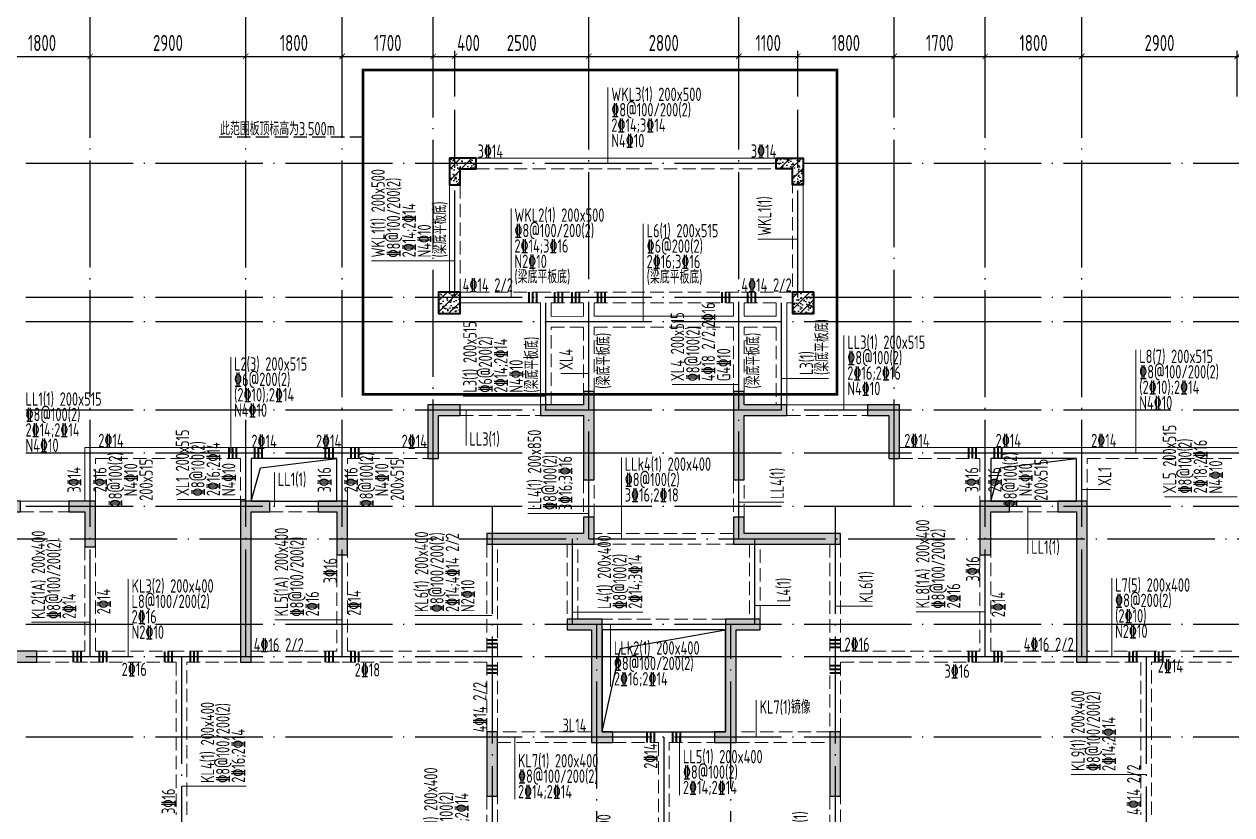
# Model space of a CAD drawing. Extents: x -668857 to 154266, y -275694 to 291306.
# Drawn here: x -109033 to -86499, y 128856 to 143606 of the extents above; entities that cross this region are included whole.
import ezdxf
from ezdxf.enums import TextEntityAlignment as Align

# ---------------------------------------------------------------- set-up
doc = ezdxf.new("R2010")
doc.units = 0
doc.header["$LTSCALE"] = 1000
doc.linetypes.add('DASH', pattern=[0.35, 0.25, -0.1])
doc.linetypes.add('DOTE', pattern=[2.42, 2, -0.2, 0.02, -0.2])
doc.layers.get('0').update_dxf_attribs({"linetype": 'CONTINUOUS'})
doc.layers.get('DEFPOINTS').update_dxf_attribs({"linetype": 'CONTINUOUS'})
for name, color, linetype in [('A-AXIS', 1, 'CONTINUOUS'), ('A-DOTE', 10, 'DOTE'), ('S-D洞口', 4, 'CONTINUOUS'), ('S-L主梁线', 4, 'DASH'), ('S-L梁编号', 6, 'CONTINUOUS'), ('S-L梁配筋', 7, 'CONTINUOUS'), ('S-Q墙填充', 252, 'CONTINUOUS'), ('S-Q墙实线', 6, 'CONTINUOUS'), ('S-Y一般标注', 3, 'CONTINUOUS'), ('S-Z柱填充', 252, 'CONTINUOUS'), ('S-Z柱实线', 6, 'CONTINUOUS'), ('S-引出线', 40, 'CONTINUOUS'), ('TEXT', 2, 'CONTINUOUS')]:
    doc.layers.add(name, color=color, linetype=linetype)
doc.layers.add('梁附加箍筋', color=1, linetype='CONTINUOUS', lineweight=35)
doc.styles.add('TSSD_DIMENSION', font='Tssdeng.shx', dxfattribs={"width": 0.7, "bigfont": 'tssdchn.shx'})
doc.styles.add('TSSD_REIN', font='tssdeng.shx', dxfattribs={"width": 0.7, "height": 300, "bigfont": 'tssdchn.shx'})
doc.dimstyles.new('TSSD_100_100', dxfattribs={"dimtxt": 300, "dimasz": 100, "dimexe": 100, "dimexo": 250, "dimgap": 100, "dimtad": 1, "dimdec": 0, "dimzin": 0, "dimdsep": 46, "dimtxsty": 'TSSD_DIMENSION', "dimblk": 'ARCHTICK', "dimcen": 0, "dimdle": 100, "dimclrt": 7, "dimadec": 0, "dimazin": 0, "dimtfac": 1, "dimtdec": 0, "dimtix": 1, "dimtmove": 2, "dimatfit": 3, "dimldrblk": 'ARCHTICK', "dimfxl": 0, "dimtolj": 1, "dimtzin": 0, "dimarcsym": 0})
pattern_1 = [(50, (46738.58, -83346.06), (215.17805, -18.82564), [22.5, -247.5]), (355, (46738.58, -83346.06), (-41.6254, 225.65764), [18, -198]), (100.4514, (46756.5, -83347.63), (173.55281, 206.83186), [19.12206, -210.34263]), (46.1842, (46738.58, -83286.06), (320.1723, -49.6557), [33.75, -371.25]), (96.6356, (46765.26, -83290.2), (280.3988, 292.23536), [28.6831, -315.5139]), (351.1842, (46738.58, -83286.06), (280.3986, 292.2356), [27, -297]), (21, (46768.58, -83301.06), (179.07212, -120.78567), [22.5, -247.5]), (326, (46768.58, -83301.06), (72.9946, 217.545), [18, -198]), (71.4514, (46783.5, -83311.13), (252.0668, 96.75915), [19.12206, -210.34263]), (37.5, (46738.58, -83346.06), (3.647957, 99.868156), [0, -195.6, 0, -201, 0, -198.75]), (7.5, (46738.58, -83346.06), (78.92086, 118.32351), [0, -114.6, 0, -191.1, 0, -75.75]), (327.5, (46671.68, -83346.06), (160.14673, -6.76646), [0, -75, 0, -234, 0, -310.5]), (317.5, (46641.68, -83346.06), (174.95585, 30.0315), [0, -97.5, 0, -155.4, 0, -220.5]), (45, (46738.58, -83346.06), (-106.06602, 106.06602), [])]

# ---------------------------------------------------------------- blocks, each defined once
blk = doc.blocks.new('_ArchTick')
at = {"color": 0, "linetype": 'ByBlock', "const_width": 0.15}
blk.add_lwpolyline([(-0.5, -0.5), (0.5, 0.5)], dxfattribs=at)
blk = doc.blocks.new('*D77')
at = {"layer": 'DEFPOINTS', "color": 0}
for p in [(6400, 22100), (4600, 21100), (6400, 21100)]:
    blk.add_point(p, dxfattribs=at)
at = {"layer": 'S-Y一般标注', "color": 0, "lineweight": -2}
for p, q in [((4500, 22100), (6500, 22100)), ((4600, 21350), (4600, 22200)), ((6400, 21350), (6400, 22200))]:
    blk.add_line(p, q, dxfattribs=at)
at = {"layer": 'S-Y一般标注', "color": 0, "lineweight": -2, "xscale": 100, "yscale": 100, "zscale": 100, "rotation": 180}
blk.add_blockref('_ArchTick', (4600, 22100), dxfattribs=at)
at = {"layer": 'S-Y一般标注', "color": 0, "lineweight": -2, "xscale": 100, "yscale": 100, "zscale": 100}
blk.add_blockref('_ArchTick', (6400, 22100), dxfattribs=at)
at = {"layer": 'S-Y一般标注', "color": 7, "insert": (5500, 22350), "char_height": 300, "attachment_point": 5, "style": 'TSSD_DIMENSION'}
blk.add_mtext('\\A1;1800', dxfattribs=at)
blk = doc.blocks.new('*D78')
at = {"layer": 'DEFPOINTS', "color": 0}
for p in [(9300, 22100), (6400, 21100), (9300, 21100)]:
    blk.add_point(p, dxfattribs=at)
at = {"layer": 'S-Y一般标注', "color": 0, "lineweight": -2}
for p, q in [((6300, 22100), (9400, 22100)), ((6400, 21350), (6400, 22200)), ((9300, 21350), (9300, 22200))]:
    blk.add_line(p, q, dxfattribs=at)
at = {"layer": 'S-Y一般标注', "color": 0, "lineweight": -2, "xscale": 100, "yscale": 100, "zscale": 100, "rotation": 180}
blk.add_blockref('_ArchTick', (6400, 22100), dxfattribs=at)
at = {"layer": 'S-Y一般标注', "color": 0, "lineweight": -2, "xscale": 100, "yscale": 100, "zscale": 100}
blk.add_blockref('_ArchTick', (9300, 22100), dxfattribs=at)
at = {"layer": 'S-Y一般标注', "color": 7, "insert": (7850, 22350), "char_height": 300, "attachment_point": 5, "style": 'TSSD_DIMENSION'}
blk.add_mtext('\\A1;2900', dxfattribs=at)
blk = doc.blocks.new('*D79')
at = {"layer": 'DEFPOINTS', "color": 0}
for p in [(11100, 22100), (9300, 21100), (11100, 21100)]:
    blk.add_point(p, dxfattribs=at)
at = {"layer": 'S-Y一般标注', "color": 0, "lineweight": -2}
for p, q in [((9200, 22100), (11200, 22100)), ((9300, 21350), (9300, 22200)), ((11100, 21350), (11100, 22200))]:
    blk.add_line(p, q, dxfattribs=at)
at = {"layer": 'S-Y一般标注', "color": 0, "lineweight": -2, "xscale": 100, "yscale": 100, "zscale": 100, "rotation": 180}
blk.add_blockref('_ArchTick', (9300, 22100), dxfattribs=at)
at = {"layer": 'S-Y一般标注', "color": 0, "lineweight": -2, "xscale": 100, "yscale": 100, "zscale": 100}
blk.add_blockref('_ArchTick', (11100, 22100), dxfattribs=at)
at = {"layer": 'S-Y一般标注', "color": 7, "insert": (10200, 22350), "char_height": 300, "attachment_point": 5, "style": 'TSSD_DIMENSION'}
blk.add_mtext('\\A1;1800', dxfattribs=at)
blk = doc.blocks.new('*D80')
at = {"layer": 'DEFPOINTS', "color": 0}
for p in [(12800, 22100), (11100, 21100), (12800, 21100)]:
    blk.add_point(p, dxfattribs=at)
at = {"layer": 'S-Y一般标注', "color": 0, "lineweight": -2}
for p, q in [((11000, 22100), (12900, 22100)), ((11100, 21350), (11100, 22200)), ((12800, 21350), (12800, 22200))]:
    blk.add_line(p, q, dxfattribs=at)
at = {"layer": 'S-Y一般标注', "color": 0, "lineweight": -2, "xscale": 100, "yscale": 100, "zscale": 100, "rotation": 180}
blk.add_blockref('_ArchTick', (11100, 22100), dxfattribs=at)
at = {"layer": 'S-Y一般标注', "color": 0, "lineweight": -2, "xscale": 100, "yscale": 100, "zscale": 100}
blk.add_blockref('_ArchTick', (12800, 22100), dxfattribs=at)
at = {"layer": 'S-Y一般标注', "color": 7, "insert": (11950, 22350), "char_height": 300, "attachment_point": 5, "style": 'TSSD_DIMENSION'}
blk.add_mtext('\\A1;1700', dxfattribs=at)
blk = doc.blocks.new('*D81')
at = {"layer": 'DEFPOINTS', "color": 0}
for p in [(13200, 22100), (12800, 21100), (13200, 21100)]:
    blk.add_point(p, dxfattribs=at)
at = {"layer": 'S-Y一般标注', "color": 0, "lineweight": -2}
for p, q in [((12700, 22100), (13300, 22100)), ((12800, 21350), (12800, 22200)), ((13200, 21350), (13200, 22200))]:
    blk.add_line(p, q, dxfattribs=at)
at = {"layer": 'S-Y一般标注', "color": 0, "lineweight": -2, "xscale": 100, "yscale": 100, "zscale": 100, "rotation": 180}
blk.add_blockref('_ArchTick', (12800, 22100), dxfattribs=at)
at = {"layer": 'S-Y一般标注', "color": 0, "lineweight": -2, "xscale": 100, "yscale": 100, "zscale": 100}
blk.add_blockref('_ArchTick', (13200, 22100), dxfattribs=at)
at = {"layer": 'S-Y一般标注', "color": 7, "insert": (13458, 22350), "char_height": 300, "attachment_point": 5, "style": 'TSSD_DIMENSION'}
blk.add_mtext('\\A1;400', dxfattribs=at)
blk = doc.blocks.new('*D82')
at = {"layer": 'DEFPOINTS', "color": 0}
for p in [(18500, 22100), (15700, 21100), (18500, 21100)]:
    blk.add_point(p, dxfattribs=at)
at = {"layer": 'S-Y一般标注', "color": 0, "lineweight": -2}
for p, q in [((15600, 22100), (18600, 22100)), ((15700, 21350), (15700, 22200)), ((18500, 21350), (18500, 22200))]:
    blk.add_line(p, q, dxfattribs=at)
at = {"layer": 'S-Y一般标注', "color": 0, "lineweight": -2, "xscale": 100, "yscale": 100, "zscale": 100, "rotation": 180}
blk.add_blockref('_ArchTick', (15700, 22100), dxfattribs=at)
at = {"layer": 'S-Y一般标注', "color": 0, "lineweight": -2, "xscale": 100, "yscale": 100, "zscale": 100}
blk.add_blockref('_ArchTick', (18500, 22100), dxfattribs=at)
at = {"layer": 'S-Y一般标注', "color": 7, "insert": (17100, 22350), "char_height": 300, "attachment_point": 5, "style": 'TSSD_DIMENSION'}
blk.add_mtext('\\A1;2800', dxfattribs=at)
blk = doc.blocks.new('*D83')
at = {"layer": 'DEFPOINTS', "color": 0}
for p in [(19600, 22100), (18500, 21100), (19600, 21100)]:
    blk.add_point(p, dxfattribs=at)
at = {"layer": 'S-Y一般标注', "color": 0, "lineweight": -2}
for p, q in [((18400, 22100), (19700, 22100)), ((18500, 21350), (18500, 22200)), ((19600, 21350), (19600, 22200))]:
    blk.add_line(p, q, dxfattribs=at)
at = {"layer": 'S-Y一般标注', "color": 0, "lineweight": -2, "xscale": 100, "yscale": 100, "zscale": 100, "rotation": 180}
blk.add_blockref('_ArchTick', (18500, 22100), dxfattribs=at)
at = {"layer": 'S-Y一般标注', "color": 0, "lineweight": -2, "xscale": 100, "yscale": 100, "zscale": 100}
blk.add_blockref('_ArchTick', (19600, 22100), dxfattribs=at)
at = {"layer": 'S-Y一般标注', "color": 7, "insert": (19050, 22350), "char_height": 300, "attachment_point": 5, "style": 'TSSD_DIMENSION'}
blk.add_mtext('\\A1;1100', dxfattribs=at)
blk = doc.blocks.new('*D84')
at = {"layer": 'DEFPOINTS', "color": 0}
for p in [(23100, 22100), (21400, 21100), (23100, 21100)]:
    blk.add_point(p, dxfattribs=at)
at = {"layer": 'S-Y一般标注', "color": 0, "lineweight": -2}
for p, q in [((21300, 22100), (23200, 22100)), ((21400, 21350), (21400, 22200)), ((23100, 21350), (23100, 22200))]:
    blk.add_line(p, q, dxfattribs=at)
at = {"layer": 'S-Y一般标注', "color": 0, "lineweight": -2, "xscale": 100, "yscale": 100, "zscale": 100, "rotation": 180}
blk.add_blockref('_ArchTick', (21400, 22100), dxfattribs=at)
at = {"layer": 'S-Y一般标注', "color": 0, "lineweight": -2, "xscale": 100, "yscale": 100, "zscale": 100}
blk.add_blockref('_ArchTick', (23100, 22100), dxfattribs=at)
at = {"layer": 'S-Y一般标注', "color": 7, "insert": (22250, 22350), "char_height": 300, "attachment_point": 5, "style": 'TSSD_DIMENSION'}
blk.add_mtext('\\A1;1700', dxfattribs=at)
blk = doc.blocks.new('*D85')
at = {"layer": 'DEFPOINTS', "color": 0}
for p in [(24900, 22100), (23100, 21100), (24900, 21100)]:
    blk.add_point(p, dxfattribs=at)
at = {"layer": 'S-Y一般标注', "color": 0, "lineweight": -2}
for p, q in [((23000, 22100), (25000, 22100)), ((23100, 21350), (23100, 22200)), ((24900, 21350), (24900, 22200))]:
    blk.add_line(p, q, dxfattribs=at)
at = {"layer": 'S-Y一般标注', "color": 0, "lineweight": -2, "xscale": 100, "yscale": 100, "zscale": 100, "rotation": 180}
blk.add_blockref('_ArchTick', (23100, 22100), dxfattribs=at)
at = {"layer": 'S-Y一般标注', "color": 0, "lineweight": -2, "xscale": 100, "yscale": 100, "zscale": 100}
blk.add_blockref('_ArchTick', (24900, 22100), dxfattribs=at)
at = {"layer": 'S-Y一般标注', "color": 7, "insert": (24000, 22350), "char_height": 300, "attachment_point": 5, "style": 'TSSD_DIMENSION'}
blk.add_mtext('\\A1;1800', dxfattribs=at)
blk = doc.blocks.new('*D86')
at = {"layer": 'DEFPOINTS', "color": 0}
for p in [(27800, 22100), (24900, 21100), (27800, 21100)]:
    blk.add_point(p, dxfattribs=at)
at = {"layer": 'S-Y一般标注', "color": 0, "lineweight": -2}
for p, q in [((24800, 22100), (27900, 22100)), ((24900, 21350), (24900, 22200)), ((27800, 21350), (27800, 22200))]:
    blk.add_line(p, q, dxfattribs=at)
at = {"layer": 'S-Y一般标注', "color": 0, "lineweight": -2, "xscale": 100, "yscale": 100, "zscale": 100, "rotation": 180}
blk.add_blockref('_ArchTick', (24900, 22100), dxfattribs=at)
at = {"layer": 'S-Y一般标注', "color": 0, "lineweight": -2, "xscale": 100, "yscale": 100, "zscale": 100}
blk.add_blockref('_ArchTick', (27800, 22100), dxfattribs=at)
at = {"layer": 'S-Y一般标注', "color": 7, "insert": (26350, 22350), "char_height": 300, "attachment_point": 5, "style": 'TSSD_DIMENSION'}
blk.add_mtext('\\A1;2900', dxfattribs=at)
blk = doc.blocks.new('*D112')
at = {"layer": 'DEFPOINTS', "color": 0}
for p in [(15700, 22100), (13200, 21100), (15700, 21100)]:
    blk.add_point(p, dxfattribs=at)
at = {"layer": 'S-Y一般标注', "color": 0, "lineweight": -2}
for p, q in [((13100, 22100), (15800, 22100)), ((13200, 21350), (13200, 22200)), ((15700, 21350), (15700, 22200))]:
    blk.add_line(p, q, dxfattribs=at)
at = {"layer": 'S-Y一般标注', "color": 0, "lineweight": -2, "xscale": 100, "yscale": 100, "zscale": 100, "rotation": 180}
blk.add_blockref('_ArchTick', (13200, 22100), dxfattribs=at)
at = {"layer": 'S-Y一般标注', "color": 0, "lineweight": -2, "xscale": 100, "yscale": 100, "zscale": 100}
blk.add_blockref('_ArchTick', (15700, 22100), dxfattribs=at)
at = {"layer": 'S-Y一般标注', "color": 7, "insert": (14450, 22350), "char_height": 300, "attachment_point": 5, "style": 'TSSD_DIMENSION'}
blk.add_mtext('\\A1;2500', dxfattribs=at)
blk = doc.blocks.new('*D113')
at = {"layer": 'DEFPOINTS', "color": 0}
for p in [(21400, 22100), (19600, 21100), (21400, 21100)]:
    blk.add_point(p, dxfattribs=at)
at = {"layer": 'S-Y一般标注', "color": 0, "lineweight": -2}
for p, q in [((19500, 22100), (21500, 22100)), ((19600, 21350), (19600, 22200)), ((21400, 21350), (21400, 22200))]:
    blk.add_line(p, q, dxfattribs=at)
at = {"layer": 'S-Y一般标注', "color": 0, "lineweight": -2, "xscale": 100, "yscale": 100, "zscale": 100, "rotation": 180}
blk.add_blockref('_ArchTick', (19600, 22100), dxfattribs=at)
at = {"layer": 'S-Y一般标注', "color": 0, "lineweight": -2, "xscale": 100, "yscale": 100, "zscale": 100}
blk.add_blockref('_ArchTick', (21400, 22100), dxfattribs=at)
at = {"layer": 'S-Y一般标注', "color": 7, "insert": (20500, 22350), "char_height": 300, "attachment_point": 5, "style": 'TSSD_DIMENSION'}
blk.add_mtext('\\A1;1800', dxfattribs=at)
blk = doc.blocks.new('20210807.15313138')
at = {"layer": 'S-Q墙填充'}
h = blk.add_hatch(color=252, dxfattribs=at)
h.dxf.hatch_style = 1
h.paths.add_polyline_path([(72216, 67840), (72216, 68190), (72016, 68190), (72016, 67940), (71216, 67940), (71216, 67740), (72016, 67740), (72016, 66540), (72216, 66540)])
h = blk.add_hatch(color=252, dxfattribs=at)
h.dxf.hatch_style = 1
h.paths.add_polyline_path([(74816, 67840), (74816, 66540), (75016, 66540), (75016, 67740), (75815, 67740), (75815, 67940), (75016, 67940), (75016, 68190), (74816, 68190)])
h = blk.add_hatch(color=252, dxfattribs=at)
h.dxf.hatch_style = 1
h.paths.add_polyline_path([(69316, 67740), (69716, 67740), (69716, 67940), (69116, 67940), (69116, 66940), (69316, 66940)])
h = blk.add_hatch(color=252, dxfattribs=at)
h.dxf.hatch_style = 1
h.paths.add_polyline_path([(77916, 67940), (77316, 67940), (77316, 67740), (77716, 67740), (77716, 66940), (77916, 66940)])
h = blk.add_hatch(color=252, dxfattribs=at)
h.dxf.hatch_style = 1
h.paths.add_polyline_path([(61116, 65940), (61516, 65940), (61516, 66140), (60916, 66140), (60916, 63140), (61816, 63140), (61816, 63340), (61116, 63340)])
h = blk.add_hatch(color=252, dxfattribs=at)
h.dxf.hatch_style = 1
h.paths.add_polyline_path([(62416, 65940), (62716, 65940), (62716, 65290), (62916, 65290), (62916, 66140), (62416, 66140)])
h = blk.add_hatch(color=252, dxfattribs=at)
h.dxf.hatch_style = 1
h.paths.add_polyline_path([(65816, 65940), (66166, 65940), (66166, 66140), (65616, 66140), (65616, 63140), (65816, 63140)])
h = blk.add_hatch(color=252, dxfattribs=at)
h.dxf.hatch_style = 1
h.paths.add_polyline_path([(67616, 66140), (67066, 66140), (67066, 65940), (67416, 65940), (67416, 65140), (67616, 65140)])
h = blk.add_hatch(color=252, dxfattribs=at)
h.dxf.hatch_style = 1
h.paths.add_polyline_path([(79416, 66140), (79416, 65140), (79616, 65140), (79616, 65940), (79966, 65940), (79966, 66140)])
h = blk.add_hatch(color=252, dxfattribs=at)
h.dxf.hatch_style = 1
h.paths.add_polyline_path([(81416, 66140), (80866, 66140), (80866, 65940), (81216, 65940), (81216, 63140), (81416, 63140)])
h = blk.add_hatch(color=252, dxfattribs=at)
h.dxf.hatch_style = 1
h.paths.add_polyline_path([(72216, 65340), (72216, 65840), (72016, 65840), (72016, 65540), (71816, 65540), (70216, 65540), (70216, 65340), (71816, 65340)])
h = blk.add_hatch(color=252, dxfattribs=at)
h.dxf.hatch_style = 1
h.paths.add_polyline_path([(75016, 65540), (75016, 65840), (74816, 65840), (74816, 65340), (75216, 65340), (76816, 65340), (76816, 65540), (75216, 65540)])
h = blk.add_hatch(color=252, dxfattribs=at)
h.dxf.hatch_style = 1
h.paths.add_polyline_path([(72366, 63940), (71716, 63940), (71716, 63740), (72166, 63740), (72166, 63240), (72166, 61640), (72566, 61640), (72566, 61840), (72366, 61840), (72366, 63240)])
h = blk.add_hatch(color=252, dxfattribs=at)
h.dxf.hatch_style = 1
h.paths.add_polyline_path([(74866, 61640), (74866, 63240), (74866, 63740), (75316, 63740), (75316, 63940), (74666, 63940), (74666, 63240), (74666, 61840), (74466, 61840), (74466, 61640)])
h = blk.add_hatch(color=252, dxfattribs=at)
h.dxf.hatch_style = 1
h.paths.add_polyline_path([(70416, 60640), (70416, 61840), (70216, 61840), (70216, 60640)])
h = blk.add_hatch(color=252, dxfattribs=at)
h.dxf.hatch_style = 1
h.paths.add_polyline_path([(76816, 60640), (76816, 61840), (76616, 61840), (76616, 60640)])
at = {"layer": 'S-Z柱填充'}
h = blk.add_hatch(dxfattribs=at)
h.set_pattern_fill('ARMORED', color=256, scale=30, style=0)
h.set_pattern_definition(pattern_1)
h.paths.add_polyline_path([(70016, 72540), (69516, 72540), (69516, 72040), (69716, 72040), (69716, 72340), (70016, 72340)])
h = blk.add_hatch(dxfattribs=at)
h.set_pattern_fill('ARMORED', color=256, scale=30, style=0)
h.set_pattern_definition(pattern_1)
h.paths.add_polyline_path([(75616, 72540), (76116, 72540), (76116, 72040), (75916, 72040), (75916, 72340), (75616, 72340)])
h = blk.add_hatch(dxfattribs=at)
h.set_pattern_fill('ARMORED', color=256, scale=30, style=0)
h.set_pattern_definition([(50, (-310092.94, 38050.78), (215.178055, -18.82564), [22.5, -247.5]), (355, (-310092.94, 38050.78), (-41.6254, 225.65764), [18, -198]), (100.4514, (-310075.01, 38049.2), (173.55281, 206.83186), [19.12206, -210.34263]), (46.1842, (-310092.94, 38110.78), (320.17231, -49.6557), [33.75, -371.25]), (96.6356, (-310066.26, 38106.64), (280.3988, 292.23536), [28.6831, -315.5139]), (351.1842, (-310092.94, 38110.78), (280.39858, 292.23558), [27, -297]), (21, (-310062.94, 38095.78), (179.072116, -120.78567), [22.5, -247.5]), (326, (-310062.94, 38095.78), (72.9946, 217.54501), [18, -198]), (71.4514, (-310048.02, 38085.71), (252.06679, 96.75915), [19.12206, -210.34263]), (37.5, (-310092.945, 38050.78), (3.647957, 99.868156), [0, -195.6, 0, -201, 0, -198.75]), (7.5, (-310092.94, 38050.78), (78.92086, 118.323514), [0, -114.6, 0, -191.1, 0, -75.75]), (327.5, (-310159.845, 38050.78), (160.146731, -6.766462), [0, -75, 0, -234, 0, -310.5]), (317.5, (-310189.84, 38050.78), (174.95585, 30.031495), [0, -97.5, 0, -155.4, 0, -220.5]), (45, (-310092.94, 38050.78), (-106.06602, 106.06602), [])])
h.paths.add_polyline_path([(69716, 70040), (69316, 70040), (69316, 69640), (69716, 69640)])
h = blk.add_hatch(dxfattribs=at)
h.set_pattern_fill('ARMORED', color=256, scale=30, style=0)
h.set_pattern_definition([(50, (-309692.94, 38050.78), (215.178055, -18.82564), [22.5, -247.5]), (355, (-309692.94, 38050.78), (-41.6254, 225.65764), [18, -198]), (100.4514, (-309675.01, 38049.21), (173.55281, 206.83186), [19.12206, -210.34263]), (46.1842, (-309692.94, 38110.78), (320.17231, -49.6557), [33.75, -371.25]), (96.6356, (-309666.26, 38106.64), (280.3988, 292.23536), [28.6831, -315.5139]), (351.1842, (-309692.94, 38110.78), (280.39858, 292.23558), [27, -297]), (21, (-309662.94, 38095.78), (179.072116, -120.78567), [22.5, -247.5]), (326, (-309662.94, 38095.78), (72.9946, 217.54501), [18, -198]), (71.4514, (-309648.02, 38085.71), (252.06679, 96.75915), [19.12206, -210.34263]), (37.5, (-309692.945, 38050.78), (3.647957, 99.868156), [0, -195.6, 0, -201, 0, -198.75]), (7.5, (-309692.94, 38050.78), (78.92086, 118.323514), [0, -114.6, 0, -191.1, 0, -75.75]), (327.5, (-309759.845, 38050.78), (160.146731, -6.766462), [0, -75, 0, -234, 0, -310.5]), (317.5, (-309789.84, 38050.78), (174.95585, 30.031495), [0, -97.5, 0, -155.4, 0, -220.5]), (45, (-309692.94, 38050.78), (-106.06602, 106.06602), [])])
h.paths.add_polyline_path([(76316, 70040), (75916, 70040), (75916, 69640), (76316, 69640)])
at = {"layer": 'S-D洞口', "color": 5}
for points in [[(65816, 66140), (67416, 66140), (67416, 66940), (65816, 66940), (65816, 66140), (65993, 66762), (67416, 66940)], [(79616, 66140), (81216, 66140), (81216, 66940), (79616, 66940), (79616, 66140), (79793, 66762), (81216, 66940)], [(72366, 61840), (74666, 61840), (74666, 63740), (72366, 63740), (72366, 61840), (72712, 63393), (74666, 63740)]]:
    blk.add_lwpolyline(points, dxfattribs=at)
at = {"layer": 'S-L主梁线', "linetype": 'ByBlock', "lineweight": 18}
for p, q in [((75716, 72540), (70016, 72540)), ((76116, 70040), (76116, 72140)), ((69516, 72040), (69516, 70040)), ((69716, 69840), (71215, 69840)), ((71215, 69840), (71216, 67940)), ((75815, 67940), (75815, 69840)), ((72016, 69590), (71415, 69589)), ((74815, 69590), (72216, 69590)), ((75615, 69590), (75015, 69590)), ((75816, 69590), (75815, 69590)), ((71216, 67940), (69716, 67940)), ((77316, 67940), (75815, 67940)), ((62716, 67140), (62716, 66140)), ((65716, 67140), (62716, 67140)), ((67516, 67140), (65716, 67140)), ((65816, 66940), (67416, 66940)), ((65816, 66140), (65816, 66940)), ((67416, 66940), (67416, 66140)), ((69116, 67140), (67516, 67140)), ((79516, 67140), (77916, 67140)), ((81316, 67140), (79516, 67140)), ((79616, 66940), (81216, 66940)), ((79616, 66140), (79616, 66940)), ((81216, 66940), (81216, 66140)), ((84216, 67140), (81316, 67140)), ((62416, 66140), (61516, 66140)), ((67066, 66140), (66166, 66140)), ((80866, 66140), (79966, 66140)), ((72366, 63740), (74666, 63740)), ((73516, 61840), (72566, 61840)), ((74466, 61840), (73516, 61840))]:
    blk.add_line(p, q, dxfattribs=at)
at = {"layer": 'S-L主梁线', "linetype": 'DASH', "lineweight": 18}
for p, q in [((70016, 72340), (75716, 72340)), ((75916, 72140), (75916, 70040)), ((69716, 70040), (69716, 72040)), ((71315, 70040), (69716, 70040)), ((72116, 70040), (71315, 70040)), ((74915, 70040), (72116, 70040)), ((75916, 70040), (74915, 70040)), ((71415, 69589), (71415, 69840)), ((71415, 69840), (72016, 69840)), ((72016, 69840), (72016, 69590)), ((72216, 69590), (72216, 69840)), ((72216, 69840), (74815, 69840)), ((74815, 69840), (74815, 69590)), ((75015, 69590), (75015, 69840)), ((75015, 69840), (75615, 69840)), ((75615, 69840), (75615, 69590)), ((75815, 69840), (75916, 69840)), ((71415, 69389), (72016, 69390)), ((71416, 67940), (71415, 69389)), ((72016, 69390), (72016, 68190)), ((72216, 68190), (72216, 69390)), ((72216, 69390), (74815, 69390)), ((74815, 69390), (74816, 68190)), ((75015, 69390), (75616, 69390)), ((75016, 68190), (75015, 69390)), ((75615, 69390), (75615, 67940)), ((69716, 67740), (71216, 67740)), ((75815, 67740), (77316, 67740)), ((62916, 66940), (65616, 66940)), ((62916, 66140), (62916, 66940)), ((65616, 66940), (65616, 66140)), ((67616, 66940), (69116, 66940)), ((67616, 66140), (67616, 66940)), ((77916, 66940), (79416, 66940)), ((79416, 66940), (79416, 66140)), ((81416, 66940), (84116, 66940)), ((81416, 66140), (81416, 66940)), ((72016, 66540), (72016, 65840)), ((72216, 65840), (72216, 66540)), ((74816, 66540), (74816, 65840)), ((75016, 65840), (75016, 66540)), ((61516, 65940), (62416, 65940)), ((66166, 65940), (67066, 65940)), ((79966, 65940), (80866, 65940)), ((74816, 65540), (72216, 65540)), ((62716, 65290), (62716, 63340)), ((62916, 63340), (62916, 65290)), ((67416, 65140), (67416, 63340)), ((67616, 63340), (67616, 65140)), ((70216, 65340), (70216, 63340)), ((70416, 63240), (70416, 65340)), ((71716, 65340), (71716, 63940)), ((71916, 63940), (71916, 65340)), ((72216, 65340), (74816, 65340)), ((75116, 65340), (75116, 63940)), ((75316, 63940), (75316, 65340)), ((76616, 65340), (76616, 63240)), ((76816, 63340), (76816, 65340)), ((79416, 65140), (79416, 63340)), ((79616, 63340), (79616, 65140)), ((74666, 63940), (72366, 63940)), ((62716, 63340), (61816, 63340)), ((64516, 63340), (62916, 63340)), ((65616, 63340), (64516, 63340)), ((67416, 63340), (65816, 63340)), ((70216, 63340), (67616, 63340)), ((79416, 63340), (76816, 63340)), ((81216, 63340), (79616, 63340)), ((82516, 63340), (81416, 63340)), ((84116, 63340), (82516, 63340)), ((61816, 63140), (62816, 63140)), ((62816, 63140), (64416, 63140)), ((64416, 63140), (64416, 60290)), ((64616, 63140), (65616, 63140)), ((64616, 60290), (64616, 63140)), ((65816, 63140), (67516, 63140)), ((67516, 63140), (70216, 63140)), ((70216, 63140), (70216, 61840)), ((70416, 61840), (70416, 63240)), ((76616, 63240), (76616, 61840)), ((76816, 63140), (79516, 63140)), ((76816, 61840), (76816, 63140)), ((79516, 63140), (81216, 63140)), ((81416, 63140), (82416, 63140)), ((82416, 63140), (82416, 60290)), ((82616, 63140), (84116, 63140)), ((82616, 60290), (82616, 63140)), ((72166, 61840), (70416, 61840)), ((76616, 61840), (74866, 61840)), ((70416, 61640), (72166, 61640)), ((72566, 61640), (73416, 61640)), ((73416, 61640), (73416, 57640)), ((73616, 57640), (73616, 61640)), ((73616, 61640), (74466, 61640)), ((74866, 61640), (76616, 61640)), ((70216, 60640), (70216, 59090)), ((70416, 59090), (70416, 60640)), ((76616, 60640), (76616, 59090)), ((76816, 59090), (76816, 60640))]:
    blk.add_line(p, q, dxfattribs=at)
at = {"layer": 'S-Q墙实线'}
blk.add_lwpolyline([(72216, 67840), (72216, 68190), (72016, 68190), (72016, 67940), (71216, 67940), (71216, 67740), (72016, 67740), (72016, 66540), (72216, 66540), (72216, 67840)], dxfattribs=at)
for points in [[(74816, 67840), (74816, 66540), (75016, 66540), (75016, 67740), (75815, 67740), (75815, 67940), (75016, 67940), (75016, 68190), (74816, 68190)], [(69316, 67740), (69716, 67740), (69716, 67940), (69116, 67940), (69116, 66940), (69316, 66940)], [(77916, 67940), (77316, 67940), (77316, 67740), (77716, 67740), (77716, 66940), (77916, 66940)], [(61116, 65940), (61516, 65940), (61516, 66140), (60916, 66140), (60916, 63140), (61816, 63140), (61816, 63340), (61116, 63340)], [(62416, 65940), (62716, 65940), (62716, 65290), (62916, 65290), (62916, 66140), (62416, 66140)], [(65816, 65940), (66166, 65940), (66166, 66140), (65616, 66140), (65616, 63140), (65816, 63140)], [(67616, 66140), (67066, 66140), (67066, 65940), (67416, 65940), (67416, 65140), (67616, 65140)], [(79416, 66140), (79416, 65140), (79616, 65140), (79616, 65940), (79966, 65940), (79966, 66140)], [(81416, 66140), (80866, 66140), (80866, 65940), (81216, 65940), (81216, 63140), (81416, 63140)], [(72216, 65340), (72216, 65840), (72016, 65840), (72016, 65540), (71816, 65540), (70216, 65540), (70216, 65340), (71816, 65340)], [(75016, 65540), (75016, 65840), (74816, 65840), (74816, 65340), (75216, 65340), (76816, 65340), (76816, 65540), (75216, 65540)], [(72366, 63940), (71716, 63940), (71716, 63740), (72166, 63740), (72166, 63240), (72166, 61640), (72566, 61640), (72566, 61840), (72366, 61840), (72366, 63240)], [(74866, 61640), (74866, 63240), (74866, 63740), (75316, 63740), (75316, 63940), (74666, 63940), (74666, 63240), (74666, 61840), (74466, 61840), (74466, 61640)], [(70416, 60640), (70416, 61840), (70216, 61840), (70216, 60640)], [(76816, 60640), (76816, 61840), (76616, 61840), (76616, 60640)]]:
    blk.add_lwpolyline(points, close=True, dxfattribs=at)
at = {"layer": 'S-Z柱实线', "lineweight": 35}
for points in [[(70016, 72540), (69516, 72540), (69516, 72040), (69716, 72040), (69716, 72340), (70016, 72340), (70016, 72540)], [(75616, 72540), (76116, 72540), (76116, 72040), (75916, 72040), (75916, 72340), (75616, 72340), (75616, 72540)]]:
    blk.add_lwpolyline(points, dxfattribs=at)
for points in [[(69716, 70040), (69316, 70040), (69316, 69640), (69716, 69640)], [(76316, 70040), (75916, 70040), (75916, 69640), (76316, 69640)]]:
    blk.add_lwpolyline(points, close=True, dxfattribs=at)
blk = doc.blocks.new('20210726.16350016')
at = {"layer": 'A-AXIS'}
for p, q in [((6400, 21100), (6400, 23900)), ((9300, 21100), (9300, 23900)), ((11100, 21100), (11100, 23900)), ((12800, 21100), (12800, 23900)), ((15700, 21100), (15700, 23900)), ((18500, 21100), (18500, 23900)), ((21400, 21100), (21400, 23900)), ((23100, 21100), (23100, 23900)), ((24900, 21100), (24900, 23900))]:
    blk.add_line(p, q, dxfattribs=at)
at = {"layer": 'A-DOTE'}
for p, q in [((6400, 10900), (6400, 21100)), ((9300, 10900), (9300, 21100)), ((11100, 10900), (11100, 21100)), ((12800, 13700), (12800, 21100)), ((13200, 17600), (13200, 21100)), ((15700, 13100.3), (15700, 21100)), ((18500, 13100.3), (18500, 21100)), ((19600, 17600), (19600, 21100)), ((21400, 13700), (21400, 21100)), ((23100, 10900), (23100, 21100)), ((24900, 10900), (24900, 21100)), ((55600, 20100), (3600, 20100)), ((55600, 17600), (3600, 17600)), ((14900, 15500), (14900, 17600)), ((19300, 15500), (19300, 17600)), ((55600, 17150), (3600, 17150)), ((55600, 15500), (3600, 15500)), ((55600, 14700), (3600, 14700)), ((55600, 13700), (3600, 13700)), ((13900.2, 13700), (13900, 3600)), ((20299.8, 13700), (20300, 3600)), ((3600, 13100.3), (55600, 13100.3)), ((15400, 11500), (15400, 13100)), ((18800, 11500), (18800, 13100)), ((55600, 11500), (3600, 11500)), ((15850, 3600), (15850, 11500)), ((18350, 3600), (18350, 11500)), ((55600, 10900), (3600, 10900)), ((8100, 10900), (8100, 3600)), ((26100, 10900), (26100, 3600)), ((55600, 9400), (3600, 9400)), ((17100, 9400), (17100, 3600))]:
    blk.add_line(p, q, dxfattribs=at)
at = {"layer": 'S-Y一般标注'}
for base, p1, p2, picture, middle in [((6400, 22100), (4600, 21100), (6400, 21100), '*D77', (5500, 22350)), ((9300, 22100), (6400, 21100), (9300, 21100), '*D78', (7850, 22350)), ((11100, 22100), (9300, 21100), (11100, 21100), '*D79', (10200, 22350)), ((12800, 22100), (11100, 21100), (12800, 21100), '*D80', (11950, 22350)), ((15700, 22100), (13200, 21100), (15700, 21100), '*D112', (14450, 22350)), ((18500, 22100), (15700, 21100), (18500, 21100), '*D82', (17100, 22350)), ((19600, 22100), (18500, 21100), (19600, 21100), '*D83', (19050, 22350)), ((21400, 22100), (19600, 21100), (21400, 21100), '*D113', (20500, 22350)), ((23100, 22100), (21400, 21100), (23100, 21100), '*D84', (22250, 22350)), ((24900, 22100), (23100, 21100), (24900, 21100), '*D85', (24000, 22350)), ((27800, 22100), (24900, 21100), (27800, 21100), '*D86', (26350, 22350))]:
    dim = blk.add_linear_dim(base=base, p1=p1, p2=p2, dimstyle='TSSD_100_100', dxfattribs=at)
    dim.commit()
    dim.dimension.update_dxf_attribs({"geometry": picture, "text_midpoint": middle})
dim = blk.add_linear_dim(base=(13200, 22100), p1=(12800, 21100), p2=(13200, 21100), dimstyle='TSSD_100_100', dxfattribs=at)
dim.commit()
dim.dimension.update_dxf_attribs({"geometry": '*D81', "text_midpoint": (13458.1, 22350), "dimtype": 160})

msp = doc.modelspace()

# ---------------------------------------------------------------- linework, layer by layer
at = {"layer": 'S-L梁编号', "lineweight": 18}
for p, q in [((-98139.5, 141005.55), (-98139.5, 142422.33)), ((-99947.49, 138505.68), (-99947.49, 140168.97)), ((-97480.83, 138064.81), (-97480.83, 139878.02)), ((-94599.28, 139595.85), (-95344.24, 139595.85)), ((-100999.28, 139191.63), (-102554.2, 139191.63)), ((-93736.93, 136405.55), (-93736.93, 137797.32)), ((-88289.79, 135605.55), (-88289.79, 137533.25)), ((-105178.69, 135605.55), (-105178.69, 137392.56)), ((-98499.28, 137089.46), (-99016.95, 137089.46)), ((-95699, 136882.3), (-96939.22, 136882.3)), ((-94899.65, 136997.75), (-94024.46, 136997.75)), ((-99299.45, 136668.74), (-100840.62, 136668.74)), ((-100787.73, 136405.55), (-100787.73, 135742.8)), ((-97889.34, 134005.82), (-97889.34, 135523.99)), ((-104362.6, 134605.55), (-104362.6, 135240.06)), ((-89299.29, 134925.64), (-88768.52, 134925.64)), ((-86399.3, 134787.43), (-87758.32, 134787.43)), ((-104899.27, 134738.43), (-106175.18, 134738.43)), ((-95699.28, 134690.4), (-94858.87, 134690.4)), ((-90304.48, 134605.55), (-90304.48, 133725.56)), ((-98499.29, 134480.1), (-99635.88, 134480.1)), ((-107090.62, 131805.55), (-107090.62, 133250.84)), ((-88740.06, 131805.55), (-88740.06, 133268.53)), ((-95399.41, 132761.12), (-94740.05, 132761.12)), ((-93899.29, 132749.31), (-93201.5, 132749.31)), ((-100299.27, 132575.4), (-101743.55, 132575.4)), ((-98799.35, 132637.1), (-97489.95, 132637.1)), ((-91099.29, 132643.43), (-92391.44, 132643.43)), ((-107799.27, 132448.94), (-108894.55, 132448.94)), ((-103099.27, 132494.43), (-104357.95, 132494.43)), ((-98091.76, 132405.55), (-98091.76, 131249.58)), ((-95371.96, 130305.55), (-95371.96, 130993.36)), ((-99880.24, 130305.55), (-99880.24, 129145.58)), ((-96803.68, 130305.55), (-96803.68, 129222.5)), ((-88099.3, 129610.72), (-89496.27, 129610.72)), ((-106099.27, 129390.29), (-104893.19, 129390.29))]:
    msp.add_line(p, q, dxfattribs=at)
at = {"layer": 'S-引出线', "linetype": 'DASH', "const_width": 50}
msp.add_lwpolyline([(-102709.22, 142752.91), (-93865.25, 142752.91), (-93865.25, 136702.85), (-102709.22, 136702.85)], close=True, dxfattribs=at)
at = {"layer": 'S-引出线', "linetype": 'DASH'}
msp.add_lwpolyline([(-102708.06, 141499.04), (-102708.06, 141499.04), (-105392.19, 141499.04)], dxfattribs=at)
at = {"layer": '梁附加箍筋', "lineweight": 35}
for p, q in [((-99609.77, 138405.58), (-99609.77, 138605.58)), ((-99539.77, 138405.58), (-99539.77, 138605.58)), ((-99469.77, 138405.58), (-99469.77, 138605.58)), ((-99129.77, 138405.59), (-99129.77, 138605.59)), ((-99059.77, 138405.59), (-99059.77, 138605.59)), ((-98989.77, 138405.59), (-98989.77, 138605.59)), ((-98809.28, 138405.6), (-98809.29, 138605.6)), ((-98739.28, 138405.6), (-98739.29, 138605.6)), ((-98669.28, 138405.6), (-98669.29, 138605.6)), ((-98329.28, 138405.61), (-98329.29, 138605.61)), ((-98259.28, 138405.61), (-98259.29, 138605.61)), ((-98189.28, 138405.61), (-98189.29, 138605.61)), ((-96009.99, 138405.66), (-96009.99, 138605.66)), ((-95939.99, 138405.66), (-95939.99, 138605.66)), ((-95869.99, 138405.66), (-95869.99, 138605.66)), ((-95529.99, 138405.67), (-95529.99, 138605.67)), ((-95459.99, 138405.67), (-95459.99, 138605.67)), ((-95389.99, 138405.67), (-95389.99, 138605.67)), ((-105209.28, 135505.55), (-105209.28, 135705.55)), ((-105139.28, 135505.55), (-105139.28, 135705.55)), ((-105069.28, 135505.55), (-105069.28, 135705.55)), ((-104729.28, 135505.55), (-104729.28, 135705.55)), ((-104659.28, 135505.55), (-104659.28, 135705.55)), ((-104589.28, 135505.55), (-104589.28, 135705.55)), ((-103409.27, 135505.55), (-103409.27, 135705.55)), ((-103339.27, 135505.55), (-103339.27, 135705.55)), ((-103269.27, 135505.55), (-103269.27, 135705.55)), ((-102929.27, 135505.55), (-102929.27, 135705.55)), ((-102859.27, 135505.55), (-102859.27, 135705.55)), ((-102789.27, 135505.55), (-102789.27, 135705.55)), ((-91409.29, 135505.55), (-91409.29, 135705.55)), ((-91339.29, 135505.55), (-91339.29, 135705.55)), ((-91269.29, 135505.55), (-91269.29, 135705.55)), ((-90929.29, 135505.55), (-90929.29, 135705.55)), ((-90859.29, 135505.55), (-90859.29, 135705.55)), ((-90789.29, 135505.55), (-90789.29, 135705.55)), ((-100199.28, 132115.55), (-100399.28, 132115.55)), ((-100199.28, 132045.55), (-100399.28, 132045.55)), ((-93799.29, 132115.55), (-93999.29, 132115.55)), ((-93799.29, 132045.55), (-93999.29, 132045.55)), ((-108109.27, 131705.55), (-108109.27, 131905.55)), ((-108039.27, 131705.55), (-108039.27, 131905.55)), ((-107969.27, 131705.55), (-107969.27, 131905.55)), ((-107629.27, 131705.55), (-107629.27, 131905.55)), ((-107559.27, 131705.55), (-107559.27, 131905.55)), ((-107489.27, 131705.55), (-107489.27, 131905.55)), ((-106409.27, 131705.55), (-106409.27, 131905.55)), ((-106339.27, 131705.55), (-106339.27, 131905.55)), ((-106269.27, 131705.55), (-106269.27, 131905.55)), ((-105929.27, 131705.55), (-105929.27, 131905.55)), ((-105859.27, 131705.55), (-105859.27, 131905.55)), ((-105789.27, 131705.55), (-105789.27, 131905.55)), ((-103409.27, 131705.55), (-103409.27, 131905.55)), ((-103339.27, 131705.55), (-103339.27, 131905.55)), ((-103269.27, 131705.55), (-103269.27, 131905.55)), ((-102929.27, 131705.55), (-102929.27, 131905.55)), ((-102859.27, 131705.55), (-102859.27, 131905.55)), ((-102789.27, 131705.55), (-102789.27, 131905.55)), ((-100199.28, 131975.55), (-100399.28, 131975.55)), ((-93799.29, 131975.55), (-93999.29, 131975.55)), ((-91409.28, 131705.55), (-91409.28, 131905.55)), ((-91339.28, 131705.55), (-91339.28, 131905.55)), ((-91269.28, 131705.55), (-91269.28, 131905.55)), ((-90929.28, 131705.55), (-90929.28, 131905.55)), ((-90859.28, 131705.55), (-90859.28, 131905.55)), ((-90789.28, 131705.55), (-90789.28, 131905.55)), ((-88409.29, 131705.55), (-88409.29, 131905.55)), ((-88339.29, 131705.55), (-88339.29, 131905.55)), ((-88269.29, 131705.55), (-88269.29, 131905.55)), ((-87929.29, 131705.55), (-87929.29, 131905.55)), ((-87859.29, 131705.55), (-87859.29, 131905.55)), ((-87789.29, 131705.55), (-87789.29, 131905.55)), ((-100199.28, 131635.55), (-100399.28, 131635.55)), ((-93799.29, 131635.55), (-93999.29, 131635.55)), ((-100199.28, 131565.55), (-100399.28, 131565.55)), ((-100199.28, 131495.55), (-100399.28, 131495.55)), ((-93799.29, 131565.55), (-93999.29, 131565.55)), ((-93799.29, 131495.55), (-93999.29, 131495.55)), ((-97409.27, 130205.55), (-97409.27, 130405.55)), ((-97339.27, 130205.55), (-97339.27, 130405.55)), ((-97269.27, 130205.55), (-97269.27, 130405.55)), ((-96929.27, 130205.55), (-96929.27, 130405.55)), ((-96859.27, 130205.55), (-96859.27, 130405.55)), ((-96789.27, 130205.55), (-96789.27, 130405.55))]:
    msp.add_line(p, q, dxfattribs=at)

# ---------------------------------------------------------------- block references
at = {"layer": 'A-DOTE'}
msp.add_blockref('20210726.16350016', (-114199.28, 120905.5), dxfattribs=at)
at = {"layer": 'S-Q墙填充'}
msp.add_blockref('20210807.15313138', (-170614.93, 68566), dxfattribs=at)

# ---------------------------------------------------------------- texts
at = {"layer": 'S-L梁编号', "color": 6, "style": 'TSSD_REIN', "width": 0.7}
for s, p in [('WKL3(1) 200x500', (-98077, 142172.33)), ('WKL2(1) 200x500', (-99884.99, 139918.97)), ('L6(1) 200x515', (-97418.33, 139628.02)), ('LL3(1) 200x515', (-93674.43, 137547.32)), ('L8(7) 200x515', (-88227.29, 137283.25)), ('L2(3) 200x515', (-105116.19, 137142.56)), ('LL1(1) 200x515', (-109007.24, 136487.41)), ('LL3(1)', (-100725.23, 135742.8)), ('LLk4(1) 200x400', (-97826.84, 135273.99)), ('LL1(1)', (-104300.1, 134990.06)), ('LL1(1)', (-90241.98, 133725.56)), ('KL3(2) 200x400', (-107028.12, 133000.84)), ('L7(5) 200x400', (-88677.56, 133018.53)), ('LLk2(1) 200x400', (-98029.26, 131843.81)), ('KL7(1)镜像', (-95309.46, 130743.36)), ('LL5(1) 200x400', (-96741.18, 129816.73)), ('KL7(1) 200x400', (-99817.74, 129739.81))]:
    msp.add_text(s, height=250, dxfattribs=at).set_placement(p)
for s, p in [('WKL1(1) 200x500', (-102304.2, 139254.13)), ('WKL1(1)', (-95094.24, 139658.35)), ('XL4 200x515', (-96718.07, 136944.8)), ('L3(1) 200x515', (-100590.62, 136731.24)), ('XL4', (-98795.8, 137151.96)), ('L3(1)', (-94311.96, 137060.25)), ('XL5 200x515', (-87537.16, 134849.93)), ('XL1 200x515', (-105954.02, 134800.93)), ('LL4(1) 200x850', (-99385.88, 134542.6)), ('LL4(1)', (-94858.87, 134752.9)), ('XL1', (-88749.29, 134988.14)), ('KL8(1A) 200x400', (-92141.44, 132705.93)), ('KL2(1A) 200x400', (-108644.55, 132511.44)), ('KL5(1A) 200x400', (-104107.95, 132556.93)), ('KL6(1) 200x400', (-101493.55, 132637.9)), ('L4(1) 200x400', (-98084.18, 132699.6)), ('L4(1)', (-94740.05, 132823.62)), ('KL6(1)', (-93201.5, 132811.81)), ('KL9(1) 200x400', (-89246.27, 129673.22)), ('KL4(1) 200x400', (-105487.42, 129452.79)), ('LL2(1) 200x400', (-101320.5, 128260.56)), ('LL2(1)', (-94430.15, 128359.39)), ('L5(1) 200x400', (-98088.86, 127501.28))]:
    msp.add_text(s, height=250, rotation=90, dxfattribs=at).set_placement(p)
at = {"layer": 'S-L梁配筋', "color": 7, "style": 'TSSD_REIN', "width": 0.7}
for s, p in [('%%1328@100/200(2)', (-98077, 141884.83)), ('2%%13214;3%%13214', (-98077, 141597.33)), ('N4%%13210', (-98077, 141309.83)), ('3%%13214', (-100572.83, 141111.47)), ('%%1328@100/200(2)', (-99884.99, 139631.47)), ('2%%13214;3%%13216', (-99884.99, 139343.97)), ('%%1326@200(2)', (-97418.33, 139340.52)), ('N2%%13210', (-99884.99, 139056.47)), ('(梁底平板底)', (-99884.99, 138768.97)), ('(梁底平板底)', (-97418.33, 138765.52)), ('%%1328@100(2)', (-93674.43, 137259.82)), ('%%1328@100/200(2)', (-88227.29, 136995.75)), ('%%1326@200(2)', (-105116.19, 136855.06)), ('2%%13216;2%%13216', (-93674.43, 136972.32)), ('(2%%13210);2%%13214', (-105116.19, 136567.56)), ('N4%%13210', (-93674.43, 136684.82)), ('(2%%13210);2%%13214', (-88227.29, 136708.25)), ('N4%%13210', (-88227.29, 136420.75)), ('%%1328@100(2)', (-109007.24, 136199.91)), ('N4%%13210', (-105116.19, 136280.06)), ('2%%13214;2%%13214', (-109007.24, 135912.41)), ('N4%%13210', (-109007.24, 135624.91)), ('2%%13214', (-107649.27, 135714.75)), ('%%1328@100(2)', (-97826.84, 134986.49)), ('3%%13216;2%%13218', (-97826.84, 134698.99)), ('L8@100/200(2)', (-107028.12, 132713.34)), ('%%1328@200(2)', (-88677.56, 132731.03)), ('2%%13216', (-107028.12, 132425.84)), ('(2%%13210)', (-88677.56, 132443.53)), ('N2%%13210', (-107028.12, 132138.34)), ('N2%%13210', (-88677.56, 132156.03)), ('4%%13216 2/2', (-104749.27, 131902.98)), ('%%1328@100/200(2)', (-98029.26, 131556.31)), ('2%%13216', (-107212.6, 131445.77)), ('2%%13218', (-102865.14, 131435.5)), ('3%%13216', (-91861.79, 131411.95)), ('3L14', (-98987.8, 130401.75)), ('%%1328@100(2)', (-96741.18, 129529.23)), ('%%1328@100/200(2)', (-99817.74, 129452.31)), ('2%%13214;2%%13214', (-99817.74, 129164.81)), ('2%%13214;2%%13214', (-96741.18, 129241.73))]:
    msp.add_text(s, height=250, dxfattribs=at).set_placement(p)
for s, rotation, p in [('3%%13214', 360, (-94998.13, 141113)), ('2%%13214', 90, (-97219.03, 130188.35))]:
    msp.add_text(s, height=250, rotation=rotation, dxfattribs=at).set_placement(p, align=Align.RIGHT)
for s, p in [('%%1328@100/200(2)', (-102016.7, 139254.13)), ('2%%13214;2%%13214', (-101729.2, 139254.13)), ('(梁底平板底)', (-101154.2, 139254.13)), ('N4%%13210', (-101441.7, 139254.13)), ('%%1328@100(2)', (-96430.57, 136944.8)), ('(梁底平板底)', (-94024.46, 137060.25)), ('%%1326@200(2)', (-100303.12, 136731.24)), ('2%%13214;2%%13214', (-100015.62, 136731.24)), ('(梁底平板底)', (-98102.16, 136803.79)), ('(梁底平板底)', (-95309.25, 136806.13)), ('(梁底平板底)', (-99440.62, 136731.24)), ('G4%%13210', (-95855.57, 136944.8)), ('N4%%13210', (-99728.12, 136731.24)), ('%%1328@100(2)', (-105666.52, 134800.93)), ('%%1328@100(2)', (-87249.66, 134849.93)), ('2%%13218;2%%13216', (-86962.16, 134849.93)), ('%%1328@100(2)', (-99098.38, 134542.6)), ('3%%13216;3%%13216', (-98810.88, 134542.6)), ('N4%%13210', (-86674.66, 134849.93)), ('N4%%13210', (-105091.52, 134800.93)), ('%%1328@100/200(2)', (-101206.05, 132637.9)), ('%%1328@100/200(2)', (-91853.94, 132705.93)), ('%%1328@100/200(2)', (-108357.05, 132511.44)), ('%%1328@100/200(2)', (-103820.45, 132556.93)), ('3%%13216', (-103198.08, 133175.08)), ('%%1328@100(2)', (-97796.68, 132699.6)), ('N2%%13210', (-100631.05, 132637.9)), ('2%%13214', (-108069.55, 132511.44)), ('2%%13216', (-103532.95, 132556.93)), ('2%%13216', (-91566.44, 132705.93)), ('4%%13214 2/2', (-100407.56, 130395.29)), ('%%1328@100/200(2)', (-88958.77, 129673.22)), ('%%1328@100/200(2)', (-105199.92, 129452.79)), ('2%%13214;2%%13214', (-88671.27, 129673.22)), ('2%%13216;2%%13214', (-104912.42, 129452.79)), ('4%%13214 2/2', (-88205.96, 128855.22)), ('3%%13216', (-106216.82, 128873.2)), ('%%1328@100(2)', (-101033, 128260.56))]:
    msp.add_text(s, height=250, rotation=90, dxfattribs=at).set_placement(p)
at = {"layer": 'S-L梁配筋', "color": 1, "style": 'TSSD_REIN', "width": 0.7}
for s, p in [('2%%13216;3%%13216', (-97418.33, 139053.02)), ('4%%13214 2/2', (-100850.83, 138616.05)), ('2%%13216;2%%13214', (-98029.26, 131268.81))]:
    msp.add_text(s, height=250, dxfattribs=at).set_placement(p)
msp.add_text('4%%13214 2/2', height=250, dxfattribs=at).set_placement((-94711.35, 138616.18), align=Align.RIGHT)
for s, p in [('4%%13218 2/2;2%%13216', (-96143.07, 136944.8)), ('2%%13216;2%%13214', (-105379.02, 134800.93)), ('2%%13214;4%%13214 2/2', (-100918.55, 132637.9)), ('2%%13214;3%%13214', (-97509.18, 132699.6)), ('2%%13216;2%%13214', (-100745.5, 128260.56))]:
    msp.add_text(s, height=250, rotation=90, dxfattribs=at).set_placement(p)
at = {"layer": 'S-L梁配筋', "color": 7, "style": 'TSSD_REIN', "width": 0.7}
for s, p in [('2%%13214', (-104319.89, 135698.21)), ('2%%13214', (-103116.35, 135698.21)), ('2%%13214', (-101517.06, 135698.21)), ('2%%13214', (-92139.03, 135714.02)), ('2%%13214', (-90432.43, 135714.02)), ('2%%13214', (-88651.55, 135714.02)), ('2%%13216', (-93258.06, 131913.18)), ('4%%13216 2/2', (-89449.29, 131913.18))]:
    msp.add_text(s, height=250, dxfattribs=at).set_placement(p, align=Align.RIGHT)
for s, p in [('%%1328@100(2)', (-107132.06, 135105.55)), ('200x515', (-106557.06, 135105.55)), ('%%1328@100(2)', (-102447.38, 135105.55)), ('200x515', (-101872.38, 135105.55)), ('%%1328@100(2)', (-90434.93, 135105.55)), ('200x515', (-89859.93, 135105.55)), ('3%%13214', (-107900.58, 135105.55)), ('2%%13216', (-107419.56, 135105.55)), ('N4%%13210', (-106844.56, 135105.55)), ('3%%13216', (-103232.05, 135105.55)), ('2%%13216', (-102734.88, 135105.55)), ('N4%%13210', (-102159.88, 135105.55)), ('2%%13216', (-90722.43, 135105.55)), ('N4%%13210', (-90147.43, 135105.55))]:
    msp.add_text(s, height=250, rotation=90, dxfattribs=at).set_placement(p, align=Align.BOTTOM_CENTER)
for s, p in [('3%%13216', (-91226.68, 135105.55)), ('3%%13216', (-91210.38, 133442.54)), ('2%%13214', (-107424.44, 132833.88)), ('2%%13214', (-102750.86, 132805.55)), ('2%%13214', (-90731.03, 132779.22))]:
    msp.add_text(s, height=250, rotation=90, dxfattribs=at).set_placement(p, align=Align.CENTER)
msp.add_text('2%%13214', height=250, dxfattribs=at).set_placement((-87646.03, 131433.23), align=Align.BOTTOM_CENTER)
at = {"layer": 'TEXT', "color": 3, "style": 'TSSD_REIN', "width": 0.7}
msp.add_text('此范围板顶标高为3.500m', height=250, rotation=360, dxfattribs=at).set_placement((-105374.99, 141531.62))

doc.saveas('drawing.dxf')
